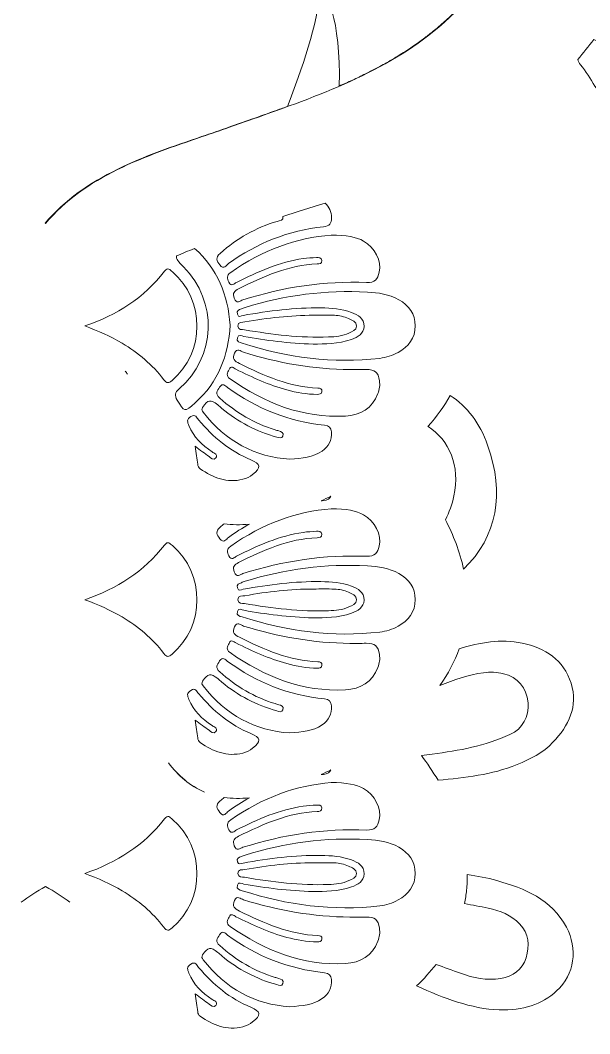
# Model space of a CAD drawing. Extents: x 705 to 2296, y -2914 to -85.
# Drawn here: x 1489.3 to 1740.5, y -933.3 to -486.2 of the extents above; entities that cross this region are included whole.
import ezdxf

# ---------------------------------------------------------------- set-up
doc = ezdxf.new("R2010")
doc.units = 0
doc.header["$MEASUREMENT"] = 0
doc.layers.add('Layer 1', color=7, linetype='Continuous')

# ---------------------------------------------------------------- blocks, each defined once
blk = doc.blocks.new('block 4')
at = {"layer": 'Layer 1', "lineweight": 0}
for points, knots in [([(2257.73, -639.78), (2234.93, -597.81), (2201.23, -557.75), (2160.32, -523.94), (2075.55, -453.89), (1964.94, -394.11), (1840.32, -350.94), (1840.32, -350.94), (1840.32, -350.93), (1840.32, -350.93), (1839.87, -348.96), (1839.3, -346.94), (1838.61, -344.88), (1837.07, -340.33), (1834.39, -333.76), (1828.95, -329.25), (1828.26, -328.68), (1827.55, -328.14), (1826.81, -327.67), (1826.81, -327.67), (1826.81, -327.67), (1826.79, -327.67), (1828.33, -308.78), (1824.73, -289.41), (1816.02, -270), (1811.57, -260.06), (1804.2, -253.12), (1797.06, -246.39), (1791.32, -240.98), (1785.89, -235.87), (1782.26, -229.5), (1781.17, -227.6), (1780.25, -225.55), (1779.27, -223.36), (1778.01, -220.55), (1776.7, -217.64), (1774.93, -214.81), (1767.88, -203.55), (1756.35, -197.47), (1745.08, -194.23), (1745.08, -194.23), (1743.71, -192.18), (1743.71, -192.18), (1701.28, -127.64), (1637.14, -102.84), (1590.8, -93.4), (1549.91, -85.06), (1516.05, -86.83), (1504.18, -87.86), (1504.14, -87.8), (1504.1, -87.77), (1504.08, -87.73), (1504.08, -87.73), (1503.9, -87.89), (1503.9, -87.89), (1502.32, -88.03), (1501.15, -88.15), (1500.45, -88.23), (1499.74, -88.15), (1498.58, -88.03), (1497.01, -87.89), (1497.01, -87.89), (1496.82, -87.73), (1496.82, -87.73), (1496.8, -87.77), (1496.76, -87.8), (1496.71, -87.86), (1484.84, -86.83), (1450.98, -85.06), (1410.1, -93.4), (1363.76, -102.84), (1299.62, -127.64), (1257.21, -192.15), (1257.21, -192.15), (1255.83, -194.23), (1255.83, -194.23), (1244.54, -197.47), (1233.02, -203.55), (1225.97, -214.81), (1224.2, -217.64), (1222.89, -220.55), (1221.62, -223.36), (1220.64, -225.55), (1219.73, -227.6), (1218.64, -229.5), (1215, -235.87), (1209.57, -240.98), (1203.83, -246.39), (1196.7, -253.12), (1189.33, -260.06), (1184.88, -270), (1176.17, -289.41), (1172.56, -308.78), (1174.1, -327.67), (1174.09, -327.67), (1174.09, -327.67), (1174.09, -327.67), (1173.36, -328.14), (1172.64, -328.67), (1171.94, -329.25), (1166.5, -333.76), (1163.83, -340.32), (1162.29, -344.88), (1161.6, -346.94), (1161.03, -348.96), (1160.57, -350.93), (1160.57, -350.93), (1160.57, -350.94), (1160.57, -350.94), (1035.95, -394.11), (925.34, -453.89), (840.57, -523.94), (799.66, -557.75), (765.97, -597.81), (743.17, -639.78), (717.38, -687.2), (705.23, -736.49), (707.06, -786.23), (708.79, -833.12), (721.42, -881.91), (744.63, -931.23), (776.61, -999.19), (827.22, -1064.83), (895.04, -1126.29), (939.72, -1166.8), (989.19, -1202.25), (1037.03, -1236.53), (1082.37, -1269.03), (1129.25, -1302.64), (1171.8, -1340.38), (1249.39, -1409.16), (1300.81, -1475.62), (1328.95, -1543.41), (1325.12, -1549.46), (1321.54, -1556.29), (1318.88, -1563.69), (1317.48, -1563.6), (1315.91, -1563.52), (1314.31, -1563.52), (1308.44, -1563.52), (1302.01, -1564.61), (1300.28, -1570.4), (1299.79, -1572.07), (1299.76, -1573.62), (1299.72, -1574.99), (1299.72, -1575.32), (1299.71, -1575.65), (1299.7, -1575.96), (1299.52, -1579.67), (1298.15, -1583.63), (1295.64, -1587.72), (1294.69, -1589.27), (1293.66, -1590.81), (1292.59, -1592.31), (1291.91, -1593.27), (1291.2, -1594.21), (1290.48, -1595.15), (1283.23, -1604.54), (1274, -1613.07), (1265.02, -1621.38), (1265.02, -1621.38), (1260.92, -1625.17), (1260.92, -1625.17), (1250.6, -1634.74), (1239.94, -1644.64), (1227.93, -1651.26), (1224.55, -1653.15), (1220.44, -1657.48), (1220.14, -1667.47), (1219.42, -1692.03), (1241.26, -1736.34), (1260.82, -1751.22), (1241.97, -1787.05), (1219.46, -1838.09), (1200.22, -1904.9), (1175.44, -1990.97), (1160.75, -2086.12), (1156.58, -2187.73), (1153.08, -2272.74), (1156.98, -2362.49), (1168.18, -2455.79), (1163.65, -2459.11), (1158.65, -2462.26), (1152.93, -2465.39), (1126.52, -2479.87), (1097.89, -2485.02), (1072.31, -2479.92), (1038.1, -2473.12), (1010.95, -2453.43), (991.61, -2421.39), (954.97, -2360.75), (954.3, -2266.43), (972.57, -2204.62), (992.17, -2138.34), (1031.4, -2072.06), (1096.04, -1996), (1100.49, -1990.76), (1104.99, -1985.54), (1109.5, -1980.33), (1133.88, -1952.07), (1159.09, -1922.85), (1176.92, -1889.25), (1201.05, -1843.72), (1206.63, -1795.65), (1192.18, -1757.38), (1192.18, -1757.38), (1181.68, -1729.58), (1181.68, -1729.58), (1181.68, -1729.58), (1184.11, -1759.19), (1184.11, -1759.19), (1187.04, -1794.94), (1172.43, -1827.44), (1159.67, -1848.41), (1139.55, -1881.48), (1111.42, -1909.63), (1084.2, -1936.84), (1072.99, -1948.07), (1061.38, -1959.69), (1050.51, -1971.48), (986.2, -2041.19), (939.51, -2104.75), (907.75, -2165.78), (865.01, -2247.87), (849.52, -2326.23), (861.72, -2398.68), (881.46, -2516.08), (980.8, -2608.54), (1070.48, -2648.09), (1102.71, -2662.3), (1132.76, -2669.48), (1158.32, -2669.48), (1176.87, -2669.48), (1193.05, -2665.7), (1205.97, -2658.08), (1205.97, -2658.09), (1205.97, -2658.09), (1205.97, -2658.09), (1212.84, -2680.03), (1220.66, -2700.47), (1229.34, -2719.23), (1249.6, -2763), (1275.41, -2799.36), (1306.05, -2827.33), (1339.78, -2858.12), (1383.84, -2881.32), (1437.02, -2896.27), (1479.37, -2908.16), (1526.54, -2914.39), (1574.07, -2914.39), (1577.53, -2914.39), (1581.01, -2914.35), (1584.47, -2914.28), (1715.72, -2911.78), (1847.6, -2857.02), (1946.29, -2764.08), (1983.95, -2728.62), (2013.13, -2688.17), (2030.68, -2647.08), (2050.96, -2599.62), (2056.14, -2551.69), (2046.08, -2504.65), (2026.22, -2411.76), (1963.7, -2334.68), (1870.04, -2287.56), (1788.08, -2246.34), (1690.33, -2231.81), (1599.94, -2247.09), (1606.11, -2235.77), (1612.34, -2224.53), (1618.54, -2213.38), (1637.36, -2179.5), (1656.8, -2144.46), (1673.59, -2108.59), (1710.68, -2029.32), (1732.71, -1958.15), (1740.94, -1891.02), (1746.05, -1849.4), (1747.6, -1797.58), (1735.16, -1750.76), (1754.43, -1736.28), (1775.99, -1693.13), (1775.99, -1668.36), (1775.99, -1667.96), (1775.99, -1667.55), (1775.98, -1667.16), (1775.68, -1657.19), (1771.58, -1652.89), (1768.19, -1651), (1756.19, -1644.4), (1745.52, -1634.53), (1735.2, -1624.98), (1735.2, -1624.98), (1731.1, -1621.2), (1731.1, -1621.2), (1719.8, -1610.79), (1708.12, -1600.03), (1700.47, -1587.65), (1697.96, -1583.57), (1696.6, -1579.62), (1696.43, -1575.92), (1696.41, -1575.61), (1696.4, -1575.29), (1696.4, -1574.97), (1696.37, -1573.59), (1696.32, -1572.04), (1695.83, -1570.37), (1694.11, -1564.66), (1687.76, -1563.55), (1681.94, -1563.52), (1679.29, -1556.2), (1675.74, -1549.42), (1671.94, -1543.41), (1700.08, -1475.62), (1751.51, -1409.16), (1829.1, -1340.38), (1871.64, -1302.64), (1918.53, -1269.03), (1963.87, -1236.53), (2011.71, -1202.25), (2061.18, -1166.8), (2105.86, -1126.29), (2173.67, -1064.83), (2224.28, -999.19), (2256.27, -931.23), (2279.48, -881.91), (2292.11, -833.13), (2293.84, -786.23), (2295.67, -736.49), (2283.52, -687.2), (2257.73, -639.78)], [0, 0, 0, 0, 1, 1, 1, 2, 2, 2, 3, 3, 3, 4, 4, 4, 5, 5, 5, 6, 6, 6, 7, 7, 7, 8, 8, 8, 9, 9, 9, 10, 10, 10, 11, 11, 11, 12, 12, 12, 13, 13, 13, 14, 14, 14, 15, 15, 15, 16, 16, 16, 17, 17, 17, 18, 18, 18, 19, 19, 19, 20, 20, 20, 21, 21, 21, 22, 22, 22, 23, 23, 23, 24, 24, 24, 25, 25, 25, 26, 26, 26, 27, 27, 27, 28, 28, 28, 29, 29, 29, 30, 30, 30, 31, 31, 31, 32, 32, 32, 33, 33, 33, 34, 34, 34, 35, 35, 35, 36, 36, 36, 37, 37, 37, 38, 38, 38, 39, 39, 39, 40, 40, 40, 41, 41, 41, 42, 42, 42, 43, 43, 43, 44, 44, 44, 45, 45, 45, 46, 46, 46, 47, 47, 47, 48, 48, 48, 49, 49, 49, 50, 50, 50, 51, 51, 51, 52, 52, 52, 53, 53, 53, 54, 54, 54, 55, 55, 55, 56, 56, 56, 57, 57, 57, 58, 58, 58, 59, 59, 59, 60, 60, 60, 61, 61, 61, 62, 62, 62, 63, 63, 63, 64, 64, 64, 65, 65, 65, 66, 66, 66, 67, 67, 67, 68, 68, 68, 69, 69, 69, 70, 70, 70, 71, 71, 71, 72, 72, 72, 73, 73, 73, 74, 74, 74, 75, 75, 75, 76, 76, 76, 77, 77, 77, 78, 78, 78, 79, 79, 79, 80, 80, 80, 81, 81, 81, 82, 82, 82, 83, 83, 83, 84, 84, 84, 85, 85, 85, 86, 86, 86, 87, 87, 87, 88, 88, 88, 89, 89, 89, 90, 90, 90, 91, 91, 91, 92, 92, 92, 93, 93, 93, 94, 94, 94, 95, 95, 95, 96, 96, 96, 97, 97, 97, 98, 98, 98, 99, 99, 99, 100, 100, 100, 101, 101, 101, 102, 102, 102, 103, 103, 103, 104, 104, 104, 105, 105, 105, 106, 106, 106, 107, 107, 107, 108, 108, 108, 109, 109, 109, 110, 110, 110, 110]), ([(1591.62, -529.83), (1588.25, -531.01), (1584.88, -532.21), (1581.53, -533.4), (1577.68, -534.77), (1573.72, -536.12), (1569.54, -537.54), (1545.07, -545.82), (1517.52, -555.15), (1500.45, -575.87), (1500.41, -575.83), (1500.36, -575.78), (1500.32, -575.73), (1517.4, -555.11), (1544.87, -545.8), (1569.28, -537.54), (1573.45, -536.12), (1577.41, -534.77), (1581.27, -533.4), (1584.62, -532.21), (1588, -531.01), (1591.37, -529.83), (1594.99, -528.56), (1598.63, -527.28), (1602.27, -525.97), (1603.17, -525.64), (1604.08, -525.32), (1604.99, -524.99), (1605.7, -524.74), (1606.41, -524.47), (1607.12, -524.21), (1613.66, -507.81), (1620.21, -488.24), (1621.96, -472.06), (1621.96, -472.06), (1622.17, -470.3), (1622.17, -470.3), (1622.17, -470.3), (1623.07, -471.82), (1623.07, -471.82), (1623.18, -472), (1631.06, -485.65), (1629.98, -515.2), (1631.94, -514.36), (1633.9, -513.49), (1635.84, -512.58), (1636.82, -512.14), (1637.78, -511.69), (1638.74, -511.22), (1639.71, -510.75), (1640.67, -510.29), (1641.63, -509.81), (1642.38, -509.44), (1643.12, -509.07), (1643.87, -508.69), (1645.01, -508.09), (1646.16, -507.5), (1647.31, -506.89), (1648.24, -506.4), (1649.15, -505.9), (1650.07, -505.39), (1651.15, -504.78), (1652.23, -504.16), (1653.31, -503.52), (1654.08, -503.08), (1654.85, -502.62), (1655.61, -502.15), (1656.52, -501.6), (1657.42, -501.04), (1658.32, -500.47), (1659.21, -499.91), (1660.1, -499.32), (1660.98, -498.74), (1661.81, -498.18), (1662.65, -497.62), (1663.47, -497.05), (1663.56, -496.99), (1663.64, -496.93), (1663.73, -496.87), (1664.56, -496.28), (1665.38, -495.7), (1666.2, -495.1), (1666.91, -494.59), (1667.6, -494.08), (1668.29, -493.54), (1668.72, -493.22), (1669.14, -492.89), (1669.57, -492.56), (1670.21, -492.06), (1670.86, -491.55), (1671.5, -491.02), (1672.24, -490.42), (1672.98, -489.8), (1673.72, -489.18), (1700.46, -466.47), (1718.1, -428.84), (1720.39, -390.15), (1717.98, -389.76), (1715.55, -389.33), (1713.08, -388.88), (1684.37, -383.59), (1658.31, -375.23), (1635.39, -364.02), (1629.46, -415.69), (1609.78, -433.44), (1609.58, -433.62), (1609.58, -433.62), (1608.23, -434.79), (1608.23, -434.79), (1608.23, -434.79), (1608.6, -433.06), (1608.6, -433.06), (1614.34, -405.36), (1609.51, -363.43), (1607.36, -347.9), (1591.96, -337.49), (1578.52, -325.5), (1567.27, -312.03), (1567.34, -312), (1567.4, -311.97), (1567.48, -311.95), (1599.76, -350.68), (1650.13, -377.24), (1713.34, -388.88), (1715.81, -389.33), (1718.25, -389.76), (1720.66, -390.15), (1718.37, -428.84), (1700.72, -466.47), (1673.98, -489.18), (1650.55, -509.1), (1620.59, -519.63), (1591.62, -529.83)], [0, 0, 0, 0, 1, 1, 1, 2, 2, 2, 3, 3, 3, 4, 4, 4, 5, 5, 5, 6, 6, 6, 7, 7, 7, 8, 8, 8, 9, 9, 9, 10, 10, 10, 11, 11, 11, 12, 12, 12, 13, 13, 13, 14, 14, 14, 15, 15, 15, 16, 16, 16, 17, 17, 17, 18, 18, 18, 19, 19, 19, 20, 20, 20, 21, 21, 21, 22, 22, 22, 23, 23, 23, 24, 24, 24, 25, 25, 25, 26, 26, 26, 27, 27, 27, 28, 28, 28, 29, 29, 29, 30, 30, 30, 31, 31, 31, 32, 32, 32, 33, 33, 33, 34, 34, 34, 35, 35, 35, 36, 36, 36, 37, 37, 37, 38, 38, 38, 39, 39, 39, 40, 40, 40, 41, 41, 41, 42, 42, 42, 43, 43, 43, 44, 44, 44, 44]), ([(1742.85, -515.22), (1740.89, -512), (1738.88, -508.77), (1736.52, -505.84), (1735.84, -504.99), (1735.45, -504.24), (1735.28, -503.52), (1737.74, -500.59), (1740.07, -497.63), (1742.28, -494.67), (1747.55, -496.99), (1752.8, -499.43), (1758.02, -502.01), (1758.02, -502.01), (1758.04, -502), (1758.04, -502), (1759.53, -502.74), (1761.02, -503.48), (1762.5, -504.23), (1761.01, -503.48), (1759.52, -502.74), (1758.02, -502.01), (1754.39, -506.6), (1750.64, -511.09), (1746.67, -515.42), (1745.08, -517.17), (1744.18, -517.42), (1742.85, -515.22)], [0, 0, 0, 0, 1, 1, 1, 2, 2, 2, 3, 3, 3, 4, 4, 4, 5, 5, 5, 6, 6, 6, 7, 7, 7, 8, 8, 8, 9, 9, 9, 9]), ([(1605.17, -572.74), (1611.02, -570.8), (1617.22, -568.83), (1623.74, -566.84), (1625.54, -568.49), (1626.62, -570.61), (1626.61, -573.39), (1626.61, -575.74), (1625.78, -577.03), (1623.05, -577.32), (1607.65, -578.93), (1593.72, -584.49), (1581.15, -593.53), (1580.12, -594.28), (1579.08, -596.47), (1577.33, -594.14), (1575.95, -592.3), (1575.31, -590.97), (1577.49, -589.03), (1584.86, -582.49), (1593.12, -577.67), (1602.59, -574.92), (1603.73, -574.58), (1605.63, -574.5), (1605.17, -572.74)], [0, 0, 0, 0, 1, 1, 1, 2, 2, 2, 3, 3, 3, 4, 4, 4, 5, 5, 5, 6, 6, 6, 7, 7, 7, 8, 8, 8, 8]), ([(1583.71, -608.8), (1582.91, -606.56), (1583.63, -605.62), (1585.62, -604.64), (1596.61, -599.25), (1607.67, -594.18), (1620.21, -593.7), (1621.22, -593.66), (1622.49, -593.67), (1622.33, -592.17), (1622.2, -590.8), (1621, -590.81), (1619.96, -590.87), (1618.03, -590.98), (1616.08, -591.05), (1614.17, -591.34), (1603.64, -592.85), (1594.09, -597.17), (1584.68, -601.85), (1583.67, -602.36), (1582.43, -603.95), (1581.35, -601.75), (1580.54, -600.09), (1580.18, -598.82), (1582.14, -597.43), (1595.96, -587.64), (1611.25, -582.07), (1626.44, -580.96), (1633.2, -580.91), (1637.56, -581.83), (1640.73, -583.6), (1645.71, -586.38), (1648.79, -592.46), (1647.66, -597.36), (1647, -600.27), (1645.73, -602.06), (1642.1, -601.91), (1623.47, -601.1), (1605.31, -603.91), (1587.53, -609.52), (1586.3, -609.91), (1584.69, -611.57), (1583.71, -608.8)], [0, 0, 0, 0, 1, 1, 1, 2, 2, 2, 3, 3, 3, 4, 4, 4, 5, 5, 5, 6, 6, 6, 7, 7, 7, 8, 8, 8, 9, 9, 9, 10, 10, 10, 11, 11, 11, 12, 12, 12, 13, 13, 13, 14, 14, 14, 14]), ([(1581.89, -620.73), (1581.18, -634.22), (1576.56, -645.87), (1566.39, -655), (1561.68, -659.22), (1561.77, -659.09), (1558.56, -653.78), (1557.23, -651.56), (1557.45, -650.47), (1559.41, -648.79), (1575.7, -634.85), (1576.52, -610.15), (1561.33, -595.01), (1558.9, -592.56), (1558.01, -591.63), (1558.19, -590.17), (1560.74, -589.09), (1563.4, -588), (1566.18, -586.87), (1576.25, -595.77), (1580.96, -607.31), (1581.89, -620.73)], [0, 0, 0, 0, 1, 1, 1, 2, 2, 2, 3, 3, 3, 4, 4, 4, 5, 5, 5, 6, 6, 6, 7, 7, 7, 7]), ([(1556.31, -645.06), (1554.77, -646.36), (1553.92, -646.52), (1552.6, -644.75), (1547.6, -638.12), (1541.32, -632.91), (1534.22, -628.67), (1529.06, -625.58), (1523.55, -623.26), (1517.84, -621.04), (1531.86, -616.16), (1543.88, -608.7), (1552.92, -596.94), (1554.46, -594.94), (1555.33, -596.28), (1556.42, -597.19), (1570.91, -609.49), (1570.83, -632.8), (1556.31, -645.06)], [0, 0, 0, 0, 1, 1, 1, 2, 2, 2, 3, 3, 3, 4, 4, 4, 5, 5, 5, 6, 6, 6, 6]), ([(1656.02, -632.76), (1653.5, -634.17), (1650.73, -635), (1647.9, -635.34), (1627.18, -637.75), (1606.99, -635.03), (1587.23, -628.66), (1586.12, -628.31), (1584.51, -628.11), (1585.07, -626.26), (1585.63, -624.48), (1587, -625.55), (1587.95, -625.72), (1597.72, -627.46), (1607.55, -628.7), (1618.55, -629.05), (1623.53, -629), (1629.59, -629.05), (1635.39, -626.99), (1638.17, -626.01), (1640.86, -624.52), (1640.97, -621.22), (1641.09, -617.69), (1638.26, -616.18), (1635.4, -615.1), (1631.07, -613.49), (1626.51, -613.16), (1621.94, -613.09), (1610.38, -612.89), (1598.99, -614.43), (1587.63, -616.44), (1586.76, -616.59), (1585.58, -617.48), (1585.06, -615.88), (1584.55, -614.27), (1585.81, -613.97), (1586.86, -613.54), (1587.39, -613.31), (1587.91, -613.11), (1588.46, -612.94), (1606.04, -607.45), (1624.03, -605.09), (1642.43, -606.12), (1647.22, -606.38), (1652.01, -607.04), (1656.27, -609.47), (1660.72, -612), (1663.58, -615.75), (1663.57, -621.02), (1663.57, -626.42), (1660.61, -630.19), (1656.02, -632.76)], [0, 0, 0, 0, 1, 1, 1, 2, 2, 2, 3, 3, 3, 4, 4, 4, 5, 5, 5, 6, 6, 6, 7, 7, 7, 8, 8, 8, 9, 9, 9, 10, 10, 10, 11, 11, 11, 12, 12, 12, 13, 13, 13, 14, 14, 14, 15, 15, 15, 16, 16, 16, 17, 17, 17, 17]), ([(1585.32, -621.13), (1585.28, -619.04), (1587.29, -619.5), (1588.43, -619.3), (1598.41, -617.51), (1608.48, -616.37), (1618.64, -616.33), (1621.71, -616.33), (1624.79, -616.28), (1627.86, -616.35), (1630.04, -616.4), (1632.15, -616.9), (1634.15, -617.8), (1635.7, -618.49), (1637.64, -619.12), (1637.61, -621.13), (1637.57, -622.93), (1635.76, -623.56), (1634.31, -624.22), (1631.45, -625.53), (1628.38, -625.82), (1625.31, -625.92), (1612.83, -626.34), (1600.51, -624.87), (1588.26, -622.75), (1587.17, -622.56), (1585.37, -622.94), (1585.32, -621.13)], [0, 0, 0, 0, 1, 1, 1, 2, 2, 2, 3, 3, 3, 4, 4, 4, 5, 5, 5, 6, 6, 6, 7, 7, 7, 8, 8, 8, 9, 9, 9, 9]), ([(1647.1, -650.92), (1644.59, -657.46), (1639.38, -660.42), (1632.81, -660.79), (1613.77, -661.84), (1597.17, -655.02), (1581.83, -644.39), (1579.86, -643.03), (1580.77, -641.72), (1581.4, -640.3), (1582.27, -638.31), (1583.44, -639.63), (1584.43, -640.12), (1591.68, -643.7), (1599, -647.14), (1606.85, -649.24), (1611.25, -650.43), (1615.72, -651.25), (1620.32, -651.24), (1621.25, -651.24), (1622.23, -651.13), (1622.37, -649.94), (1622.53, -648.63), (1621.55, -648.5), (1620.59, -648.45), (1608.09, -647.96), (1596.98, -643.07), (1586, -637.64), (1583.83, -636.57), (1582.68, -635.59), (1583.81, -633.05), (1584.97, -630.48), (1586.54, -632.28), (1587.75, -632.65), (1603.07, -637.41), (1618.7, -640.16), (1634.75, -640.3), (1637.15, -640.3), (1639.54, -640.32), (1641.94, -640.29), (1645.8, -640.24), (1647.13, -641.34), (1647.76, -645.22), (1648.07, -647.17), (1647.82, -649.07), (1647.1, -650.92)], [0, 0, 0, 0, 1, 1, 1, 2, 2, 2, 3, 3, 3, 4, 4, 4, 5, 5, 5, 6, 6, 6, 7, 7, 7, 8, 8, 8, 9, 9, 9, 10, 10, 10, 11, 11, 11, 12, 12, 12, 13, 13, 13, 14, 14, 14, 15, 15, 15, 15]), ([(1536.62, -642.3), (1536.28, -641.85), (1535.92, -641.41), (1535.56, -640.98), (1535.75, -641.19), (1535.94, -641.42), (1536.12, -641.65), (1536.29, -641.86), (1536.46, -642.08), (1536.62, -642.3)], [0, 0, 0, 0, 1, 1, 1, 2, 2, 2, 3, 3, 3, 3]), ([(1603.33, -667.36), (1602.78, -667.19), (1602.23, -667.07), (1601.68, -666.89), (1592.52, -664.05), (1584.47, -659.32), (1577.32, -652.89), (1575.22, -651.01), (1576.07, -649.81), (1577.24, -648.07), (1578.68, -645.92), (1579.71, -647.47), (1580.79, -648.27), (1593.58, -657.59), (1607.8, -663.24), (1623.56, -664.84), (1625.59, -665.06), (1626.38, -666.01), (1626.55, -667.82), (1626.88, -671.46), (1625.41, -674.22), (1622.45, -676.27), (1618.42, -679.08), (1613.76, -679.43), (1608.2, -679.83), (1592.85, -678.92), (1579.93, -671.82), (1569.99, -659.09), (1569.46, -658.41), (1569.19, -657.85), (1569.74, -656.97), (1571.83, -653.59), (1573.48, -653.28), (1576.38, -655.85), (1576.98, -656.37), (1577.58, -656.9), (1578.19, -657.41), (1585.38, -663.39), (1593.5, -667.62), (1602.52, -670.1), (1603.45, -670.35), (1604.68, -670.96), (1605.17, -669.61), (1605.71, -668.11), (1604.46, -667.69), (1603.33, -667.36)], [0, 0, 0, 0, 1, 1, 1, 2, 2, 2, 3, 3, 3, 4, 4, 4, 5, 5, 5, 6, 6, 6, 7, 7, 7, 8, 8, 8, 9, 9, 9, 10, 10, 10, 11, 11, 11, 12, 12, 12, 13, 13, 13, 14, 14, 14, 15, 15, 15, 15]), ([(1684.92, -728.37), (1683.22, -720.58), (1680.32, -713.23), (1676.87, -706.56), (1678.53, -703.31), (1679.82, -699.84), (1680.62, -696.07), (1683.42, -682.8), (1678.67, -671.45), (1669.19, -665.43), (1669.19, -665.43), (1669.19, -665.43), (1669.17, -665.43), (1673.08, -661.01), (1676.35, -656.44), (1678.93, -651.69), (1682.75, -654.21), (1686.02, -657.25), (1688.77, -660.89), (1691.52, -664.53), (1693.75, -668.76), (1695.48, -673.62), (1703.09, -695.06), (1699.75, -713.76), (1684.92, -728.37)], [0, 0, 0, 0, 1, 1, 1, 2, 2, 2, 3, 3, 3, 4, 4, 4, 5, 5, 5, 6, 6, 6, 7, 7, 7, 8, 8, 8, 8]), ([(1573.89, -676.61), (1569.46, -673.65), (1565.76, -670.06), (1563.66, -665.03), (1563.03, -663.49), (1562.57, -662.23), (1564.54, -661.04), (1566.68, -659.72), (1567.15, -661.54), (1567.97, -662.49), (1574.35, -670.09), (1581.82, -676.25), (1591.05, -680.1), (1595.43, -681.94), (1595.62, -683.55), (1591.79, -686.57), (1590.51, -687.57), (1589.09, -688.3), (1587.54, -688.69), (1580.44, -690.47), (1574.36, -687.98), (1568.65, -684.07), (1567.94, -683.6), (1567.68, -682.88), (1567.57, -682.05), (1567.25, -679.58), (1566.87, -677.12), (1566.44, -674.12), (1568.75, -675.85), (1570.61, -677.32), (1572.56, -678.65), (1573.42, -679.23), (1574.59, -680.51), (1575.51, -679.27), (1576.69, -677.68), (1574.84, -677.23), (1573.89, -676.61)], [0, 0, 0, 0, 1, 1, 1, 2, 2, 2, 3, 3, 3, 4, 4, 4, 5, 5, 5, 6, 6, 6, 7, 7, 7, 8, 8, 8, 9, 9, 9, 10, 10, 10, 11, 11, 11, 12, 12, 12, 12]), ([(1626.31, -696.12), (1625.87, -697.25), (1624.9, -697.9), (1623.05, -698.09), (1622.72, -698.13), (1622.38, -698.16), (1622.06, -698.21), (1623.44, -697.56), (1624.86, -696.85), (1626.31, -696.12)], [0, 0, 0, 0, 1, 1, 1, 2, 2, 2, 3, 3, 3, 3]), ([(1583.71, -729.58), (1582.91, -727.34), (1583.63, -726.39), (1585.62, -725.42), (1596.61, -720.02), (1607.67, -714.95), (1620.21, -714.47), (1621.22, -714.44), (1622.49, -714.45), (1622.33, -712.95), (1622.2, -711.58), (1621, -711.59), (1619.96, -711.65), (1618.03, -711.75), (1616.08, -711.83), (1614.17, -712.11), (1603.64, -713.63), (1594.09, -717.95), (1584.68, -722.62), (1583.67, -723.14), (1582.43, -724.72), (1581.35, -722.53), (1580.54, -720.87), (1580.18, -719.59), (1582.14, -718.21), (1595.96, -708.41), (1611.25, -702.84), (1626.44, -701.73), (1633.2, -701.68), (1637.56, -702.6), (1640.73, -704.38), (1645.71, -707.16), (1648.79, -713.23), (1647.66, -718.14), (1647, -721.05), (1645.73, -722.84), (1642.1, -722.68), (1623.47, -721.87), (1605.31, -724.69), (1587.53, -730.29), (1586.3, -730.69), (1584.69, -732.35), (1583.71, -729.58)], [0, 0, 0, 0, 1, 1, 1, 2, 2, 2, 3, 3, 3, 4, 4, 4, 5, 5, 5, 6, 6, 6, 7, 7, 7, 8, 8, 8, 9, 9, 9, 10, 10, 10, 11, 11, 11, 12, 12, 12, 13, 13, 13, 14, 14, 14, 14]), ([(1577.33, -714.92), (1575.95, -713.08), (1575.31, -711.74), (1577.49, -709.81), (1578.06, -709.3), (1578.64, -708.81), (1579.23, -708.32), (1582.7, -708.83), (1586.41, -708.88), (1590.41, -708.43), (1587.23, -710.18), (1584.16, -712.15), (1581.15, -714.31), (1580.12, -715.06), (1579.08, -717.24), (1577.33, -714.92)], [0, 0, 0, 0, 1, 1, 1, 2, 2, 2, 3, 3, 3, 4, 4, 4, 5, 5, 5, 5]), ([(1552.92, -717.72), (1554.46, -715.72), (1555.33, -717.05), (1556.42, -717.97), (1570.91, -730.27), (1570.83, -753.57), (1556.31, -765.84), (1554.77, -767.14), (1553.92, -767.29), (1552.6, -765.53), (1547.6, -758.89), (1541.32, -753.69), (1534.22, -749.44), (1529.06, -746.35), (1523.55, -744.04), (1517.84, -741.82), (1531.86, -736.94), (1543.88, -729.47), (1552.92, -717.72)], [0, 0, 0, 0, 1, 1, 1, 2, 2, 2, 3, 3, 3, 4, 4, 4, 5, 5, 5, 6, 6, 6, 6]), ([(1656.02, -753.54), (1653.5, -754.94), (1650.73, -755.78), (1647.9, -756.11), (1627.18, -758.52), (1606.99, -755.8), (1587.23, -749.43), (1586.12, -749.09), (1584.51, -748.88), (1585.07, -747.03), (1585.63, -745.26), (1587, -746.33), (1587.95, -746.5), (1597.72, -748.24), (1607.55, -749.48), (1618.55, -749.83), (1623.53, -749.78), (1629.59, -749.83), (1635.39, -747.76), (1638.17, -746.78), (1640.86, -745.29), (1640.97, -742), (1641.09, -738.47), (1638.26, -736.95), (1635.4, -735.88), (1631.07, -734.27), (1626.51, -733.93), (1621.94, -733.86), (1610.38, -733.67), (1598.99, -735.21), (1587.63, -737.21), (1586.76, -737.37), (1585.58, -738.25), (1585.06, -736.65), (1584.55, -735.04), (1585.81, -734.75), (1586.86, -734.32), (1587.39, -734.09), (1587.91, -733.89), (1588.46, -733.72), (1606.04, -728.23), (1624.03, -725.87), (1642.43, -726.89), (1647.22, -727.16), (1652.01, -727.81), (1656.27, -730.25), (1660.72, -732.78), (1663.58, -736.52), (1663.57, -741.8), (1663.57, -747.2), (1660.61, -750.97), (1656.02, -753.54)], [0, 0, 0, 0, 1, 1, 1, 2, 2, 2, 3, 3, 3, 4, 4, 4, 5, 5, 5, 6, 6, 6, 7, 7, 7, 8, 8, 8, 9, 9, 9, 10, 10, 10, 11, 11, 11, 12, 12, 12, 13, 13, 13, 14, 14, 14, 15, 15, 15, 16, 16, 16, 17, 17, 17, 17]), ([(1585.32, -741.9), (1585.28, -739.82), (1587.29, -740.28), (1588.43, -740.08), (1598.41, -738.29), (1608.48, -737.14), (1618.64, -737.11), (1621.71, -737.11), (1624.79, -737.06), (1627.86, -737.13), (1630.04, -737.18), (1632.15, -737.68), (1634.15, -738.57), (1635.7, -739.27), (1637.64, -739.9), (1637.61, -741.9), (1637.57, -743.71), (1635.76, -744.34), (1634.31, -744.99), (1631.45, -746.31), (1628.38, -746.59), (1625.31, -746.7), (1612.83, -747.12), (1600.51, -745.65), (1588.26, -743.53), (1587.17, -743.34), (1585.37, -743.72), (1585.32, -741.9)], [0, 0, 0, 0, 1, 1, 1, 2, 2, 2, 3, 3, 3, 4, 4, 4, 5, 5, 5, 6, 6, 6, 7, 7, 7, 8, 8, 8, 9, 9, 9, 9]), ([(1647.1, -771.7), (1644.59, -778.23), (1639.38, -781.19), (1632.81, -781.56), (1613.77, -782.61), (1597.17, -775.8), (1581.83, -765.17), (1579.86, -763.81), (1580.77, -762.5), (1581.4, -761.08), (1582.27, -759.08), (1583.44, -760.41), (1584.43, -760.9), (1591.68, -764.48), (1599, -767.91), (1606.85, -770.01), (1611.25, -771.21), (1615.72, -772.03), (1620.32, -772.02), (1621.25, -772.02), (1622.23, -771.91), (1622.37, -770.72), (1622.53, -769.4), (1621.55, -769.27), (1620.59, -769.23), (1608.09, -768.74), (1596.98, -763.84), (1586, -758.42), (1583.83, -757.34), (1582.68, -756.36), (1583.81, -753.82), (1584.97, -751.26), (1586.54, -753.06), (1587.75, -753.43), (1603.07, -758.19), (1618.7, -760.93), (1634.75, -761.08), (1637.15, -761.08), (1639.54, -761.1), (1641.94, -761.06), (1645.8, -761.02), (1647.13, -762.11), (1647.76, -765.99), (1648.07, -767.95), (1647.82, -769.85), (1647.1, -771.7)], [0, 0, 0, 0, 1, 1, 1, 2, 2, 2, 3, 3, 3, 4, 4, 4, 5, 5, 5, 6, 6, 6, 7, 7, 7, 8, 8, 8, 9, 9, 9, 10, 10, 10, 11, 11, 11, 12, 12, 12, 13, 13, 13, 14, 14, 14, 15, 15, 15, 15]), ([(1671.08, -809.91), (1682.8, -808.41), (1694.43, -806.37), (1705.27, -801.33), (1711.02, -798.66), (1713.95, -793.43), (1713.32, -787.3), (1712.63, -780.54), (1708.81, -776), (1702.47, -774.46), (1699.57, -773.76), (1696.65, -773.7), (1693.68, -774.03), (1686.9, -774.8), (1680.66, -777.37), (1674.36, -779.71), (1678.08, -774.51), (1680.96, -769.07), (1682.98, -763.43), (1692.03, -760.77), (1701.26, -758.96), (1710.72, -760.97), (1720.86, -763.12), (1729.07, -768.33), (1732.33, -778.71), (1735.55, -788.97), (1731.2, -797.41), (1724.31, -804.74), (1719.94, -809.4), (1714.33, -812.2), (1708.5, -814.56), (1697.26, -819.12), (1685.45, -820.34), (1673.61, -821.48), (1671.26, -817.55), (1668.79, -813.89), (1666.34, -810.61), (1666.34, -810.61), (1666.35, -810.61), (1666.35, -810.61), (1667.92, -810.35), (1669.5, -810.11), (1671.08, -809.91)], [0, 0, 0, 0, 1, 1, 1, 2, 2, 2, 3, 3, 3, 4, 4, 4, 5, 5, 5, 6, 6, 6, 7, 7, 7, 8, 8, 8, 9, 9, 9, 10, 10, 10, 11, 11, 11, 12, 12, 12, 13, 13, 13, 14, 14, 14, 14]), ([(1622.45, -797.05), (1618.42, -799.85), (1613.76, -800.21), (1608.2, -800.6), (1592.85, -799.7), (1579.93, -792.6), (1569.99, -779.87), (1569.46, -779.19), (1569.19, -778.63), (1569.74, -777.74), (1571.83, -774.37), (1573.48, -774.06), (1576.38, -776.62), (1576.98, -777.15), (1577.58, -777.67), (1578.19, -778.19), (1585.38, -784.16), (1593.5, -788.4), (1602.52, -790.88), (1603.45, -791.13), (1604.68, -791.74), (1605.17, -790.39), (1605.71, -788.89), (1604.46, -788.47), (1603.33, -788.14), (1602.78, -787.97), (1602.23, -787.85), (1601.68, -787.67), (1592.52, -784.83), (1584.47, -780.09), (1577.32, -773.66), (1575.22, -771.79), (1576.07, -770.59), (1577.24, -768.84), (1578.68, -766.7), (1579.71, -768.25), (1580.79, -769.05), (1593.58, -778.36), (1607.8, -784.02), (1623.56, -785.62), (1625.59, -785.83), (1626.38, -786.79), (1626.55, -788.6), (1626.88, -792.24), (1625.41, -795), (1622.45, -797.05)], [0, 0, 0, 0, 1, 1, 1, 2, 2, 2, 3, 3, 3, 4, 4, 4, 5, 5, 5, 6, 6, 6, 7, 7, 7, 8, 8, 8, 9, 9, 9, 10, 10, 10, 11, 11, 11, 12, 12, 12, 13, 13, 13, 14, 14, 14, 15, 15, 15, 15]), ([(1567.97, -783.27), (1574.35, -790.87), (1581.82, -797.02), (1591.05, -800.88), (1595.43, -802.72), (1595.62, -804.33), (1591.79, -807.34), (1590.51, -808.35), (1589.09, -809.07), (1587.54, -809.47), (1580.44, -811.25), (1574.36, -808.75), (1568.65, -804.85), (1567.94, -804.37), (1567.68, -803.66), (1567.57, -802.82), (1567.25, -800.35), (1566.87, -797.9), (1566.44, -794.9), (1568.75, -796.63), (1570.61, -798.1), (1572.56, -799.42), (1573.42, -800.01), (1574.59, -801.28), (1575.51, -800.04), (1576.69, -798.46), (1574.84, -798), (1573.89, -797.38), (1569.46, -794.42), (1565.76, -790.83), (1563.66, -785.81), (1563.03, -784.27), (1562.57, -783.01), (1564.54, -781.81), (1566.68, -780.5), (1567.15, -782.31), (1567.97, -783.27)], [0, 0, 0, 0, 1, 1, 1, 2, 2, 2, 3, 3, 3, 4, 4, 4, 5, 5, 5, 6, 6, 6, 7, 7, 7, 8, 8, 8, 9, 9, 9, 10, 10, 10, 11, 11, 11, 12, 12, 12, 12]), ([(1570.55, -826.68), (1570.54, -826.7), (1570.53, -826.7), (1570.52, -826.71), (1564.08, -823.96), (1559.03, -819.39), (1554.66, -813.82), (1559.05, -819.38), (1564.11, -823.94), (1570.55, -826.68)], [0, 0, 0, 0, 1, 1, 1, 2, 2, 2, 3, 3, 3, 3]), ([(1626.31, -816.89), (1626.31, -816.89), (1626.31, -816.89), (1626.31, -816.9), (1625.87, -818.02), (1624.9, -818.68), (1623.05, -818.87), (1622.72, -818.91), (1622.38, -818.94), (1622.06, -818.99), (1623.46, -818.32), (1624.86, -817.62), (1626.31, -816.89)], [0, 0, 0, 0, 1, 1, 1, 2, 2, 2, 3, 3, 3, 4, 4, 4, 4]), ([(1583.71, -850.36), (1582.91, -848.11), (1583.63, -847.17), (1585.62, -846.19), (1596.61, -840.8), (1607.67, -835.73), (1620.21, -835.25), (1621.22, -835.22), (1622.49, -835.23), (1622.33, -833.72), (1622.2, -832.35), (1621, -832.36), (1619.96, -832.42), (1618.03, -832.53), (1616.08, -832.6), (1614.17, -832.89), (1603.64, -834.4), (1594.09, -838.72), (1584.68, -843.4), (1583.67, -843.91), (1582.43, -845.5), (1581.35, -843.3), (1580.54, -841.65), (1580.18, -840.37), (1582.14, -838.99), (1595.96, -829.19), (1611.25, -823.62), (1626.44, -822.51), (1633.2, -822.46), (1637.56, -823.38), (1640.73, -825.16), (1645.71, -827.94), (1648.79, -834.01), (1647.66, -838.91), (1647, -841.82), (1645.73, -843.61), (1642.1, -843.46), (1623.47, -842.65), (1605.31, -845.46), (1587.53, -851.07), (1586.3, -851.46), (1584.69, -853.12), (1583.71, -850.36)], [0, 0, 0, 0, 1, 1, 1, 2, 2, 2, 3, 3, 3, 4, 4, 4, 5, 5, 5, 6, 6, 6, 7, 7, 7, 8, 8, 8, 9, 9, 9, 10, 10, 10, 11, 11, 11, 12, 12, 12, 13, 13, 13, 14, 14, 14, 14]), ([(1577.33, -835.69), (1575.95, -833.85), (1575.31, -832.52), (1577.49, -830.59), (1578.06, -830.07), (1578.64, -829.58), (1579.23, -829.09), (1579.23, -829.09), (1579.24, -829.08), (1579.24, -829.08), (1582.71, -829.58), (1586.41, -829.64), (1590.4, -829.21), (1587.22, -830.96), (1584.16, -832.92), (1581.15, -835.08), (1580.12, -835.84), (1579.08, -838.02), (1577.33, -835.69)], [0, 0, 0, 0, 1, 1, 1, 2, 2, 2, 3, 3, 3, 4, 4, 4, 5, 5, 5, 6, 6, 6, 6]), ([(1552.92, -838.5), (1554.46, -836.49), (1555.33, -837.83), (1556.42, -838.75), (1570.91, -851.05), (1570.83, -874.35), (1556.31, -886.61), (1554.77, -887.91), (1553.92, -888.07), (1552.6, -886.3), (1547.6, -879.67), (1541.32, -874.47), (1534.22, -870.22), (1529.06, -867.13), (1523.55, -864.82), (1517.84, -862.6), (1531.86, -857.72), (1543.88, -850.25), (1552.92, -838.5)], [0, 0, 0, 0, 1, 1, 1, 2, 2, 2, 3, 3, 3, 4, 4, 4, 5, 5, 5, 6, 6, 6, 6]), ([(1656.02, -874.31), (1653.5, -875.72), (1650.73, -876.56), (1647.9, -876.89), (1627.18, -879.3), (1606.99, -876.58), (1587.23, -870.21), (1586.12, -869.86), (1584.51, -869.66), (1585.07, -867.81), (1585.63, -866.03), (1587, -867.11), (1587.95, -867.27), (1597.72, -869.02), (1607.55, -870.26), (1618.55, -870.6), (1623.53, -870.55), (1629.59, -870.6), (1635.39, -868.54), (1638.17, -867.56), (1640.86, -866.07), (1640.97, -862.78), (1641.09, -859.24), (1638.26, -857.73), (1635.4, -856.65), (1631.07, -855.04), (1626.51, -854.71), (1621.94, -854.64), (1610.38, -854.45), (1598.99, -855.99), (1587.63, -857.99), (1586.76, -858.15), (1585.58, -859.03), (1585.06, -857.43), (1584.55, -855.82), (1585.81, -855.52), (1586.86, -855.09), (1587.39, -854.87), (1587.91, -854.66), (1588.46, -854.5), (1606.04, -849.01), (1624.03, -846.64), (1642.43, -847.67), (1647.22, -847.93), (1652.01, -848.59), (1656.27, -851.02), (1660.72, -853.55), (1663.58, -857.3), (1663.57, -862.57), (1663.57, -867.98), (1660.61, -871.75), (1656.02, -874.31)], [0, 0, 0, 0, 1, 1, 1, 2, 2, 2, 3, 3, 3, 4, 4, 4, 5, 5, 5, 6, 6, 6, 7, 7, 7, 8, 8, 8, 9, 9, 9, 10, 10, 10, 11, 11, 11, 12, 12, 12, 13, 13, 13, 14, 14, 14, 15, 15, 15, 16, 16, 16, 17, 17, 17, 17]), ([(1585.32, -862.68), (1585.28, -860.59), (1587.29, -861.06), (1588.43, -860.85), (1598.41, -859.06), (1608.48, -857.92), (1618.64, -857.88), (1621.71, -857.88), (1624.79, -857.84), (1627.86, -857.91), (1630.04, -857.96), (1632.15, -858.46), (1634.15, -859.35), (1635.7, -860.04), (1637.64, -860.68), (1637.61, -862.68), (1637.57, -864.48), (1635.76, -865.11), (1634.31, -865.77), (1631.45, -867.08), (1628.38, -867.37), (1625.31, -867.48), (1612.83, -867.89), (1600.51, -866.43), (1588.26, -864.3), (1587.17, -864.11), (1585.37, -864.49), (1585.32, -862.68)], [0, 0, 0, 0, 1, 1, 1, 2, 2, 2, 3, 3, 3, 4, 4, 4, 5, 5, 5, 6, 6, 6, 7, 7, 7, 8, 8, 8, 9, 9, 9, 9]), ([(1672.72, -902.71), (1676.32, -904.04), (1679.92, -905.37), (1683.53, -906.66), (1689.23, -908.71), (1695.16, -909.94), (1701.26, -908.94), (1706.65, -908.05), (1710.75, -905.14), (1712.45, -899.81), (1714.14, -894.46), (1713.76, -889.13), (1709.68, -884.91), (1705.91, -881.02), (1700.91, -878.92), (1695.7, -877.88), (1692.24, -877.2), (1688.77, -876.53), (1685.29, -875.89), (1685.69, -873.95), (1686.01, -872), (1686.21, -870.02), (1686.45, -867.69), (1686.53, -865.4), (1686.52, -863.12), (1690.89, -863.72), (1695.23, -864.51), (1699.5, -865.72), (1711.98, -869.28), (1723.58, -873.8), (1730.24, -886.3), (1735.31, -895.81), (1733.97, -907.07), (1725.95, -914.41), (1719.24, -920.57), (1711.18, -922.99), (1700.61, -922.82), (1688.17, -922.3), (1676.15, -917.6), (1664.14, -912.24), (1667.34, -909.15), (1670.2, -905.98), (1672.72, -902.71)], [0, 0, 0, 0, 1, 1, 1, 2, 2, 2, 3, 3, 3, 4, 4, 4, 5, 5, 5, 6, 6, 6, 7, 7, 7, 8, 8, 8, 9, 9, 9, 10, 10, 10, 11, 11, 11, 12, 12, 12, 13, 13, 13, 14, 14, 14, 14]), ([(1500.45, -868.41), (1496.52, -870.51), (1492.97, -872.81), (1489.72, -875.26), (1492.97, -872.8), (1496.52, -870.49), (1500.45, -868.39), (1504.37, -870.49), (1507.93, -872.8), (1511.17, -875.26), (1507.93, -872.81), (1504.37, -870.51), (1500.45, -868.41)], [0, 0, 0, 0, 1, 1, 1, 2, 2, 2, 3, 3, 3, 4, 4, 4, 4]), ([(1647.1, -892.47), (1644.59, -899.01), (1639.38, -901.97), (1632.81, -902.34), (1613.77, -903.39), (1597.17, -896.58), (1581.83, -885.95), (1579.86, -884.59), (1580.77, -883.27), (1581.4, -881.85), (1582.27, -879.86), (1583.44, -881.18), (1584.43, -881.67), (1591.68, -885.25), (1599, -888.69), (1606.85, -890.79), (1611.25, -891.98), (1615.72, -892.81), (1620.32, -892.79), (1621.25, -892.79), (1622.23, -892.69), (1622.37, -891.49), (1622.53, -890.18), (1621.55, -890.05), (1620.59, -890), (1608.09, -889.51), (1596.98, -884.62), (1586, -879.19), (1583.83, -878.12), (1582.68, -877.14), (1583.81, -874.6), (1584.97, -872.03), (1586.54, -873.84), (1587.75, -874.21), (1603.07, -878.97), (1618.7, -881.71), (1634.75, -881.85), (1637.15, -881.85), (1639.54, -881.88), (1641.94, -881.84), (1645.8, -881.79), (1647.13, -882.89), (1647.76, -886.77), (1648.07, -888.73), (1647.82, -890.62), (1647.1, -892.47)], [0, 0, 0, 0, 1, 1, 1, 2, 2, 2, 3, 3, 3, 4, 4, 4, 5, 5, 5, 6, 6, 6, 7, 7, 7, 8, 8, 8, 9, 9, 9, 10, 10, 10, 11, 11, 11, 12, 12, 12, 13, 13, 13, 14, 14, 14, 15, 15, 15, 15]), ([(1622.45, -917.82), (1618.42, -920.63), (1613.76, -920.99), (1608.2, -921.38), (1592.85, -920.47), (1579.93, -913.37), (1569.99, -900.64), (1569.46, -899.96), (1569.19, -899.4), (1569.74, -898.52), (1571.83, -895.14), (1573.48, -894.83), (1576.38, -897.4), (1576.98, -897.92), (1577.58, -898.45), (1578.19, -898.96), (1585.38, -904.94), (1593.5, -909.17), (1602.52, -911.66), (1603.45, -911.91), (1604.68, -912.52), (1605.17, -911.17), (1605.71, -909.66), (1604.46, -909.25), (1603.33, -908.91), (1602.78, -908.75), (1602.23, -908.63), (1601.68, -908.45), (1592.52, -905.61), (1584.47, -900.87), (1577.32, -894.44), (1575.22, -892.57), (1576.07, -891.36), (1577.24, -889.62), (1578.68, -887.47), (1579.71, -889.02), (1580.79, -889.82), (1593.58, -899.14), (1607.8, -904.8), (1623.56, -906.39), (1625.59, -906.61), (1626.38, -907.56), (1626.55, -909.38), (1626.88, -913.02), (1625.41, -915.77), (1622.45, -917.82)], [0, 0, 0, 0, 1, 1, 1, 2, 2, 2, 3, 3, 3, 4, 4, 4, 5, 5, 5, 6, 6, 6, 7, 7, 7, 8, 8, 8, 9, 9, 9, 10, 10, 10, 11, 11, 11, 12, 12, 12, 13, 13, 13, 14, 14, 14, 15, 15, 15, 15]), ([(1591.05, -921.65), (1595.43, -923.49), (1595.62, -925.1), (1591.79, -928.12), (1590.51, -929.12), (1589.09, -929.85), (1587.54, -930.24), (1580.44, -932.02), (1574.36, -929.53), (1568.65, -925.63), (1567.94, -925.15), (1567.68, -924.43), (1567.57, -923.6), (1567.25, -921.13), (1566.87, -918.67), (1566.44, -915.68), (1568.75, -917.41), (1570.61, -918.87), (1572.56, -920.2), (1573.42, -920.78), (1574.59, -922.06), (1575.51, -920.82), (1576.69, -919.23), (1574.84, -918.78), (1573.89, -918.16), (1569.46, -915.2), (1565.76, -911.61), (1563.66, -906.59), (1563.03, -905.05), (1562.57, -903.78), (1564.54, -902.59), (1566.68, -901.28), (1567.15, -903.09), (1567.97, -904.04), (1574.35, -911.64), (1581.82, -917.8), (1591.05, -921.65)], [0, 0, 0, 0, 1, 1, 1, 2, 2, 2, 3, 3, 3, 4, 4, 4, 5, 5, 5, 6, 6, 6, 7, 7, 7, 8, 8, 8, 9, 9, 9, 10, 10, 10, 11, 11, 11, 12, 12, 12, 12])]:
    blk.add_open_spline(points, degree=3, knots=knots, dxfattribs=at)
blk = doc.blocks.new('block 3')
at = {"layer": 'Layer 1'}
blk.add_blockref('block 4', (0, 0), dxfattribs=at)
blk = doc.blocks.new('block 2')
at = {"layer": 'Layer 1'}
blk.add_blockref('block 3', (0, 0), dxfattribs=at)

msp = doc.modelspace()

# ---------------------------------------------------------------- block references
at = {"layer": 'Layer 1'}
msp.add_blockref('block 2', (0, 0), dxfattribs=at)

doc.saveas('drawing.dxf')
